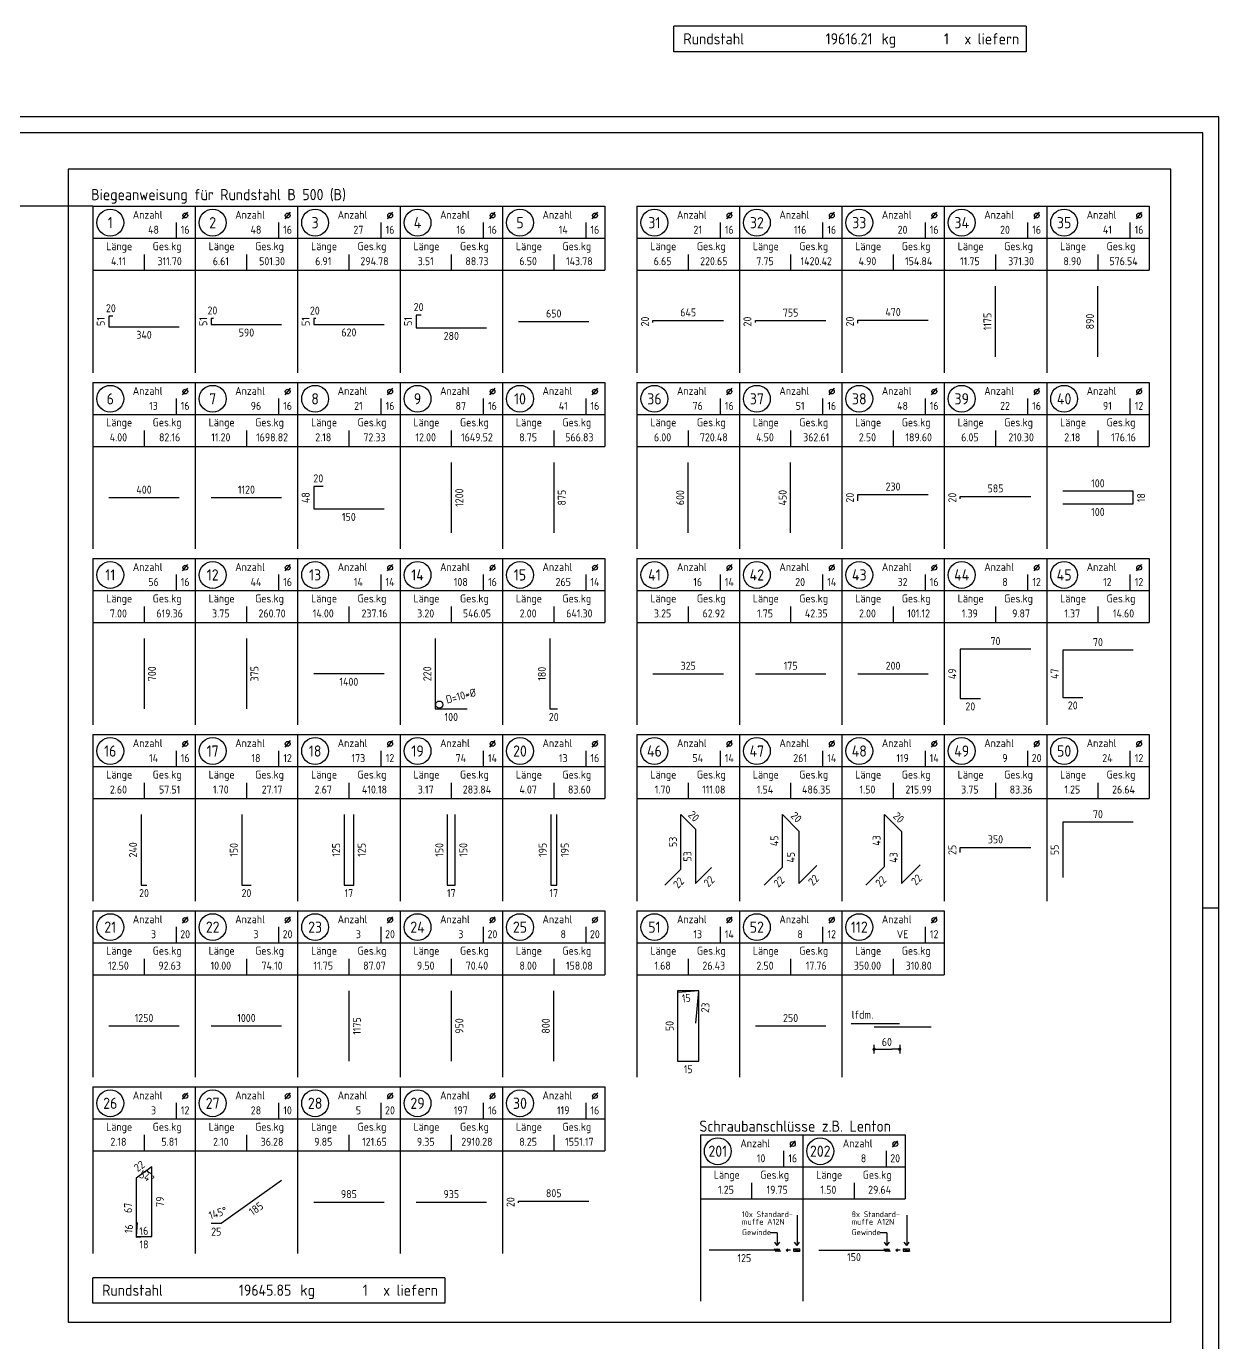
# Model space of a CAD drawing. Extents: x -28 to 85, y -37 to 54.
# Drawn here: x 40.82 to 59.45, y 22.91 to 43.46 of the extents above; entities that cross this region are included whole.
import ezdxf
from ezdxf.enums import TextEntityAlignment as Align

# ---------------------------------------------------------------- set-up
doc = ezdxf.new("R2010")
doc.units = 0
doc.header["$LTSCALE"] = 0.5
doc.linetypes.add('AUSGEZOGEN', pattern=[1000.01, 1000, 0.01])
for name, color, linetype in [('HILFE', 7, 'Continuous'), ('MASSE', 7, 'Continuous'), ('OBJEKT', 7, 'Continuous'), ('RAHMEN', 7, 'Continuous'), ('RND', 7, 'Continuous'), ('RND_BILD', 7, 'Continuous'), ('STAHL', 7, 'Continuous'), ('TEXT', 7, 'Continuous')]:
    doc.layers.add(name, color=color, linetype=linetype)
doc.layers.add('NOPLOT', color=7, linetype='Continuous', plot=False)
doc.styles.add('txt', font='isocp.shx')
doc.dimstyles.new('DOT_I', dxfattribs={"dimscale": 0.5, "dimtxt": 0.25, "dimasz": 0.25, "dimexe": 0.1, "dimexo": 0.3, "dimgap": 0.1, "dimtad": 1, "dimdec": 3, "dimzin": 3, "dimtxsty": 'txt', "dimblk": 'DOT', "dimblk1": 'DOT', "dimblk2": 'DOT', "dimsah": 1, "dimcen": 0.1, "dimse1": 1, "dimse2": 1, "dimazin": 0, "dimtfac": 1, "dimtdec": 4, "dimtix": 1, "dimtmove": 2, "dimatfit": 3, "dimfxl": 0, "dimtvp": 1, "dimtolj": 1, "dimtzin": 0, "dimarcsym": 0})

# ---------------------------------------------------------------- blocks, each defined once
blk = doc.blocks.new('DOT')
at = {"layer": 'MASSE', "color": 7, "linetype": 'Continuous'}
for p, q in [((0, 0), (-1, 0)), ((0, 0.54), (0, -0.54))]:
    blk.add_line(p, q, dxfattribs=at)
at = {"layer": 'MASSE', "color": 7, "linetype": 'Continuous', "const_width": 0.2}
blk.add_lwpolyline([(-0.1, 0, 1), (0.1, 0, 1)], format="xyb", close=True, dxfattribs=at)
blk = doc.blocks.new('*D17')
at = {"layer": 'Defpoints', "color": 0, "linetype": 'AUSGEZOGEN', "transparency": 16777216}
for p in [(54.067, 27.84), (54.467, 27.84), (54.467, 27.49)]:
    blk.add_point(p, dxfattribs=at)
at = {"layer": 'RND', "color": 0, "linetype": 'AUSGEZOGEN', "lineweight": -2, "transparency": 16777216}
blk.add_line((54.192, 27.49), (54.342, 27.49), dxfattribs=at)
at = {"layer": 'RND', "color": 0, "linetype": 'AUSGEZOGEN', "lineweight": -2, "transparency": 16777216, "xscale": 0.125, "yscale": 0.125, "zscale": 0.125, "rotation": 180}
blk.add_blockref('DOT', (54.067, 27.49), dxfattribs=at)
at = {"layer": 'RND', "color": 0, "linetype": 'AUSGEZOGEN', "lineweight": -2, "transparency": 16777216, "xscale": 0.125, "yscale": 0.125, "zscale": 0.125}
blk.add_blockref('DOT', (54.467, 27.49), dxfattribs=at)
at = {"layer": 'RND', "color": 0, "linetype": 'AUSGEZOGEN', "transparency": 16777216, "insert": (54.267, 27.603), "char_height": 0.125, "attachment_point": 5, "style": 'txt'}
blk.add_mtext('\\A1;60', dxfattribs=at)
blk = doc.blocks.new('DINA0')
at = {"layer": 'RAHMEN'}
for p, q in [((118.9, 84.1), (0, 84.1)), ((118.9, 0), (118.9, 84.1))]:
    blk.add_line(p, q, dxfattribs=at)
at = {"layer": 'RAHMEN', "color": 5}
for p, q in [((118.4, 83.6), (2, 83.6)), ((118.4, 0.5), (118.4, 83.6))]:
    blk.add_line(p, q, dxfattribs=at)
at = {"layer": 'RAHMEN', "color": 7}
blk.add_line((118.4, 59.4), (118.9, 59.4), dxfattribs=at)
blk = doc.blocks.new('RND_LIS2')
at = {"layer": 'RND', "color": 3, "linetype": 'Continuous'}
for p, q in [((0, 0), (0, -5.2)), ((0, 0), (3.2, 0)), ((3.2, 0), (3.2, -2)), ((2.6, -0.503), (2.6, -1)), ((0, -1), (3.2, -1)), ((1.6, -1.503), (1.6, -2)), ((0, -2), (3.2, -2))]:
    blk.add_line(p, q, dxfattribs=at)
at = {"layer": 'RND', "color": 7, "linetype": 'Continuous'}
blk.add_line((2.805, -0.39), (2.973, -0.186), dxfattribs=at)
at = {"layer": 'RND', "color": 1, "linetype": 'Continuous'}
blk.add_circle((0.545, -0.513), 0.42, dxfattribs=at)
at = {"layer": 'RND', "color": 7, "linetype": 'Continuous'}
blk.add_circle((2.889, -0.288), 0.075, dxfattribs=at)
at = {"layer": 'RND', "color": 7, "linetype": 'Continuous', "style": 'txt'}
for s, p in [('Anzahl', (1.249, -0.391)), ('Länge', (0.42, -1.373)), ('Ges.kg', (1.872, -1.373))]:
    blk.add_text(s, height=0.25, dxfattribs=at).set_placement(p)
at = {"layer": 'RND', "color": 1, "linetype": 'Continuous', "style": 'txt'}
blk.add_attdef('POS1', text='', height=0.35, dxfattribs=at).set_placement((0.545, -0.513), align=Align.MIDDLE)
at = {"layer": 'RND', "color": 7, "linetype": 'Continuous', "style": 'txt'}
for tag, p in [('STK1', (1.897, -0.859)), ('DS1', (2.885, -0.859)), ('LANG1', (0.8, -1.841)), ('GEW', (2.4, -1.841))]:
    blk.add_attdef(tag, text='', height=0.25, dxfattribs=at).set_placement(p, align=Align.CENTER)
blk = doc.blocks.new('*D68')
at = {"layer": 'Defpoints', "color": 0, "linetype": 'AUSGEZOGEN', "transparency": 16777216}
for p in [(42.664, 25.563), (42.728, 25.572), (42.787, 25.652), (42.787, 25.109)]:
    blk.add_point(p, dxfattribs=at)
at = {"layer": 'RND_BILD', "color": 0, "linetype": 'AUSGEZOGEN', "lineweight": -2, "transparency": 16777216}
blk.add_arc((42.787, 25.652), 0.1, 215.8377, 270, dxfattribs=at)
at = {"layer": 'RND_BILD', "color": 0, "linetype": 'AUSGEZOGEN', "transparency": 16777216, "insert": (42.708, 25.497), "char_height": 0.125, "attachment_point": 5, "rotation": 332.9188, "style": 'txt'}
blk.add_mtext('\\A1;54°', dxfattribs=at)
blk = doc.blocks.new('*D69')
at = {"layer": 'Defpoints', "color": 0, "linetype": 'AUSGEZOGEN', "transparency": 16777216}
for p in [(44.342, 25.102), (43.792, 24.766), (43.87, 24.766), (43.881, 24.866)]:
    blk.add_point(p, dxfattribs=at)
at = {"layer": 'RND_BILD', "color": 0, "linetype": 'AUSGEZOGEN', "transparency": 16777216, "insert": (43.817, 24.933), "char_height": 0.125, "attachment_point": 5, "rotation": 17.7302, "style": 'txt'}
blk.add_mtext('\\A1;145°', dxfattribs=at)
blk = doc.blocks.new('Muffe%%C28')
at = {"layer": 'STAHL', "color": 102, "linetype": 'AUSGEZOGEN'}
for p, q in [((-0.01, 0.117), (-0.011, 0.116)), ((-0.011, 0.116), (-0.011, 0.017)), ((-0.011, 0.017), (-0.01, 0.016)), ((0.025, 0.117), (-0.01, 0.117)), ((-0.01, 0.016), (0.025, 0.016)), ((-0.007, 0.116), (-0.008, 0.117)), ((-0.007, 0.017), (-0.008, 0.016)), ((-0.007, 0.116), (-0.002, 0.072)), ((-0.007, 0.017), (-0.002, 0.061)), ((0.018, 0.07), (-0.003, 0.07)), ((-0.003, 0.063), (0.018, 0.063)), ((-0.002, 0.072), (-0.002, 0.066)), ((-0.002, 0.061), (-0.002, 0.066)), ((0.022, 0.116), (0.017, 0.072)), ((0.017, 0.072), (0.017, 0.066)), ((0.017, 0.061), (0.017, 0.066)), ((0.022, 0.017), (0.017, 0.061)), ((0.022, 0.116), (0.023, 0.117)), ((0.022, 0.017), (0.023, 0.016)), ((0.026, 0.116), (0.025, 0.117)), ((0.025, 0.016), (0.026, 0.017)), ((0.026, 0.116), (0.026, 0.017))]:
    blk.add_line(p, q, dxfattribs=at)
at = {"layer": 'TEXT', "color": 102, "linetype": 'AUSGEZOGEN'}
for p, q in [((-0.002, 0.074), (0.017, 0.074)), ((-0.002, 0.059), (0.017, 0.059))]:
    blk.add_line(p, q, dxfattribs=at)
blk = doc.blocks.new('RND_SUM')
at = {"layer": 'RND', "color": 5, "linetype": 'Continuous'}
for p, q in [((0, 0), (0, 0.8)), ((11, 0.8), (0, 0.8)), ((11, 0.8), (11, 0)), ((11, 0), (0, 0))]:
    blk.add_line(p, q, dxfattribs=at)
at = {"layer": 'RND', "color": 1, "linetype": 'Continuous', "style": 'txt'}
for s, p in [('Rundstahl', (0.292, 0.235)), ('kg', (6.483, 0.235))]:
    blk.add_text(s, height=0.35, dxfattribs=at).set_placement(p)
blk.add_text('x liefern', height=0.35, dxfattribs=at).set_placement((10.784, 0.235), align=Align.RIGHT)
for tag, p in [('RND-S', (6.203, 0.235)), ('RND-Z', (8.59, 0.235))]:
    blk.add_attdef(tag, text='', height=0.35, dxfattribs=at).set_placement(p, align=Align.RIGHT)

msp = doc.modelspace()

# ---------------------------------------------------------------- linework, layer by layer
at = {"layer": 'HILFE', "color": 102, "linetype": 'AUSGEZOGEN'}
for p, q in [((52.55425, 24.62015), (52.45238, 24.62015)), ((54.26705, 24.62015), (54.16518, 24.62015))]:
    msp.add_line(p, q, dxfattribs=at)
at = {"layer": 'NOPLOT', "color": 191, "linetype": 'AUSGEZOGEN'}
msp.add_line((41.86352, 40.65244), (39.48768, 40.65244), dxfattribs=at)
at = {"layer": 'RND', "color": 1, "linetype": 'AUSGEZOGEN'}
for points in [[(53.70862, 27.89027), (54.4666, 27.89027)], [(54.0666, 27.84027), (54.95839, 27.84027)]]:
    msp.add_lwpolyline(points, dxfattribs=at)
at = {"layer": 'RND_BILD', "color": 102, "linetype": 'AUSGEZOGEN'}
for p, q in [((52.86564, 24.89914), (52.86564, 24.42262)), ((54.57844, 24.89914), (54.57844, 24.42262)), ((52.55425, 24.42262), (52.51512, 24.47738)), ((52.55425, 24.62015), (52.55425, 24.42262)), ((52.55425, 24.42262), (52.59337, 24.47738)), ((52.86564, 24.42262), (52.82651, 24.47738)), ((52.86564, 24.42262), (52.90477, 24.47738)), ((54.26705, 24.42262), (54.22792, 24.47738)), ((54.26705, 24.62015), (54.26705, 24.42262)), ((54.26705, 24.42262), (54.30618, 24.47738)), ((54.57844, 24.42262), (54.53931, 24.47738)), ((54.57844, 24.42262), (54.61757, 24.47738)), ((52.50779, 24.37555), (52.53053, 24.33144)), ((52.53179, 24.37555), (52.55453, 24.33144)), ((52.55579, 24.37555), (52.57853, 24.33144)), ((52.57979, 24.37555), (52.60253, 24.33144)), ((54.2206, 24.37555), (54.24333, 24.33144)), ((54.2446, 24.37555), (54.26733, 24.33144)), ((54.2686, 24.37555), (54.29133, 24.33144)), ((54.2926, 24.37555), (54.31533, 24.33144))]:
    msp.add_line(p, q, dxfattribs=at)
at = {"layer": 'RND_BILD', "color": 1, "linetype": 'AUSGEZOGEN'}
for points in [[(55.96352, 38.30244), (55.96352, 39.40244)], [(57.56352, 38.30244), (57.56352, 39.40244)], [(42.17823, 38.93494), (42.11352, 38.93494), (42.11352, 38.76994), (43.21352, 38.76994)], [(43.75081, 38.89999), (43.71352, 38.89999), (43.71352, 38.8049), (44.81352, 38.8049)], [(45.34901, 38.89768), (45.31352, 38.89768), (45.31352, 38.8072), (46.41352, 38.8072)], [(46.99209, 38.95262), (46.91352, 38.95262), (46.91352, 38.75226), (48.01352, 38.75226)], [(48.51352, 38.85244), (49.61352, 38.85244)], [(50.61352, 38.83539), (50.61352, 38.8695), (51.71352, 38.8695)], [(52.21352, 38.83787), (52.21352, 38.86701), (53.31352, 38.86701)], [(53.81352, 38.82904), (53.81352, 38.87585), (54.91352, 38.87585)], [(47.46352, 36.65244), (47.46352, 35.55244)], [(49.06352, 36.65244), (49.06352, 35.55244)], [(51.16352, 35.55244), (51.16352, 36.65244)], [(52.76352, 35.55244), (52.76352, 36.65244)], [(45.46019, 36.27844), (45.31352, 36.27844), (45.31352, 35.92644), (46.41352, 35.92644)], [(57.01352, 36.00344), (58.11352, 36.00344), (58.11352, 36.20144), (57.01352, 36.20144)], [(42.11352, 36.10244), (43.21352, 36.10244)], [(43.71352, 36.10244), (44.81352, 36.10244)], [(53.81352, 36.05462), (53.81352, 36.15027), (54.91352, 36.15027)], [(55.41352, 36.08364), (55.41352, 36.12125), (56.51352, 36.12125)], [(42.66352, 33.90244), (42.66352, 32.80244)], [(44.26352, 33.90244), (44.26352, 32.80244)], [(47.21352, 33.90244), (47.21352, 32.80244), (47.71352, 32.80244)], [(49.00241, 33.90244), (49.00241, 32.80244), (49.12463, 32.80244)], [(56.51352, 33.73744), (55.41352, 33.73744), (55.41352, 32.96744), (55.72781, 32.96744)], [(58.11352, 33.72173), (57.01352, 33.72173), (57.01352, 32.98316), (57.32781, 32.98316)], [(46.41352, 33.35244), (45.31352, 33.35244)], [(50.61352, 33.35244), (51.71352, 33.35244)], [(52.21352, 33.35244), (53.31352, 33.35244)], [(53.81352, 33.35244), (54.91352, 33.35244)], [(42.61769, 31.15244), (42.61769, 30.05244), (42.70936, 30.05244)], [(44.19019, 31.15244), (44.19019, 30.05244), (44.33686, 30.05244)], [(45.78872, 31.15244), (45.78872, 30.05244), (45.93832, 30.05244), (45.93832, 31.15244)], [(47.40119, 31.15244), (47.40119, 30.05244), (47.52586, 30.05244), (47.52586, 31.15244)], [(49.01557, 31.15244), (49.01557, 30.05244), (49.11147, 30.05244), (49.11147, 31.15244)], [(50.80046, 30.05244), (51.05007, 30.30205), (51.05007, 31.15244), (51.27698, 30.92553), (51.27698, 30.07513), (51.52658, 30.32474)], [(52.3525, 30.05244), (52.63508, 30.33502), (52.63508, 31.15244), (52.89197, 30.89555), (52.89197, 30.07813), (53.17455, 30.36071)], [(53.93846, 30.05244), (54.23069, 30.34467), (54.23069, 31.15244), (54.49636, 30.88678), (54.49636, 30.07901), (54.78859, 30.37124)], [(58.11352, 31.03459), (57.01352, 31.03459), (57.01352, 30.1703)], [(55.41352, 30.56316), (55.41352, 30.64173), (56.51352, 30.64173)], [(45.86352, 28.40244), (45.86352, 27.30244)], [(47.46352, 28.40244), (47.46352, 27.30244)], [(49.06352, 27.30244), (49.06352, 28.40244)], [(51.28442, 27.89837), (51.32852, 28.40244), (50.99852, 28.40244), (50.99852, 27.30244), (51.32852, 27.30244), (51.32852, 28.40244), (50.99978, 28.37368)], [(42.11352, 27.85244), (43.21352, 27.85244)], [(43.71352, 27.85244), (44.81352, 27.85244)], [(52.21352, 27.85244), (53.31352, 27.85244)], [(42.55895, 24.78536), (42.53977, 24.56619), (42.78727, 24.56619), (42.78727, 25.65244), (42.53977, 25.47369), (42.53977, 24.55244), (42.75894, 24.57162)], [(44.81352, 25.43844), (43.87005, 24.76645), (43.71352, 24.76645)], [(45.31352, 25.10244), (46.41352, 25.10244)], [(46.91352, 25.10244), (48.01352, 25.10244)], [(48.51352, 25.08878), (48.51352, 25.11611), (49.61352, 25.11611)], [(52.59116, 24.3535), (51.49116, 24.3535)], [(53.20396, 24.3535), (54.30396, 24.3535)]]:
    msp.add_lwpolyline(points, dxfattribs=at)
at = {"layer": 'STAHL', "color": 102, "linetype": 'AUSGEZOGEN'}
msp.add_circle((47.27584, 32.87046), 0.0565, dxfattribs=at)
at = {"layer": 'TEXT', "color": 102, "linetype": 'AUSGEZOGEN'}
for p, q in [((52.69602, 24.3535), (52.72124, 24.37151)), ((52.76326, 24.3535), (52.69602, 24.3535)), ((52.69602, 24.3535), (52.72124, 24.33548)), ((54.40883, 24.3535), (54.43404, 24.37151)), ((54.47606, 24.3535), (54.40883, 24.3535)), ((54.40883, 24.3535), (54.43404, 24.33548))]:
    msp.add_line(p, q, dxfattribs=at)
at = {"layer": 'TEXT', "color": 1, "linetype": 'AUSGEZOGEN'}
msp.add_lwpolyline([(41.47653, 23.22794), (58.70197, 23.22794), (58.70197, 41.23219), (41.47653, 41.23219)], close=True, dxfattribs=at)

# ---------------------------------------------------------------- block references
at = {"layer": 'OBJEKT', "color": 7, "linetype": 'AUSGEZOGEN', "rotation": 90}
for p in [(52.92535, 24.34601), (54.63815, 24.34601)]:
    msp.add_blockref('Muffe%%C28', p, dxfattribs=at)
at = {"layer": 'RAHMEN', "color": 7, "linetype": 'AUSGEZOGEN', "xscale": 0.5, "yscale": 0.5, "zscale": 0.5}
msp.add_blockref('DINA0', (0, 0), dxfattribs=at)
at = {"layer": 'RND_BILD', "color": 7, "linetype": 'AUSGEZOGEN', "xscale": 0.5, "yscale": 0.5, "zscale": 0.5}
for name, p, values in [('RND_SUM', (50.94189, 43.06192), {'RND-S': '19616.21', 'RND-Z': '1'}), ('RND_LIS2', (43.46352, 40.65244), {'POS1': '2', 'STK1': '48', 'DS1': '16', 'LANG1': '6.61', 'GEW': '501.30'}), ('RND_LIS2', (45.06352, 40.65244), {'POS1': '3', 'STK1': '27', 'DS1': '16', 'LANG1': '6.91', 'GEW': '294.78'}), ('RND_LIS2', (46.66352, 40.65244), {'POS1': '4', 'STK1': '16', 'DS1': '16', 'LANG1': '3.51', 'GEW': '88.73'}), ('RND_LIS2', (48.26352, 40.65244), {'POS1': '5', 'STK1': '14', 'DS1': '16', 'LANG1': '6.50', 'GEW': '143.78'}), ('RND_LIS2', (50.36352, 40.65244), {'POS1': '31', 'STK1': '21', 'DS1': '16', 'LANG1': '6.65', 'GEW': '220.65'}), ('RND_LIS2', (51.96352, 40.65244), {'POS1': '32', 'STK1': '116', 'DS1': '16', 'LANG1': '7.75', 'GEW': '1420.42'}), ('RND_LIS2', (53.56352, 40.65244), {'POS1': '33', 'STK1': '20', 'DS1': '16', 'LANG1': '4.90', 'GEW': '154.84'}), ('RND_LIS2', (55.16352, 40.65244), {'POS1': '34', 'STK1': '20', 'DS1': '16', 'LANG1': '11.75', 'GEW': '371.30'}), ('RND_LIS2', (56.76352, 40.65244), {'POS1': '35', 'STK1': '41', 'DS1': '16', 'LANG1': '8.90', 'GEW': '576.54'}), ('RND_LIS2', (41.86352, 37.90244), {'POS1': '6', 'STK1': '13', 'DS1': '16', 'LANG1': '4.00', 'GEW': '82.16'}), ('RND_LIS2', (43.46352, 37.90244), {'POS1': '7', 'STK1': '96', 'DS1': '16', 'LANG1': '11.20', 'GEW': '1698.82'}), ('RND_LIS2', (45.06352, 37.90244), {'POS1': '8', 'STK1': '21', 'DS1': '16', 'LANG1': '2.18', 'GEW': '72.33'}), ('RND_LIS2', (46.66352, 37.90244), {'POS1': '9', 'STK1': '87', 'DS1': '16', 'LANG1': '12.00', 'GEW': '1649.52'}), ('RND_LIS2', (48.26352, 37.90244), {'POS1': '10', 'STK1': '41', 'DS1': '16', 'LANG1': '8.75', 'GEW': '566.83'}), ('RND_LIS2', (50.36352, 37.90244), {'POS1': '36', 'STK1': '76', 'DS1': '16', 'LANG1': '6.00', 'GEW': '720.48'}), ('RND_LIS2', (51.96352, 37.90244), {'POS1': '37', 'STK1': '51', 'DS1': '16', 'LANG1': '4.50', 'GEW': '362.61'}), ('RND_LIS2', (53.56352, 37.90244), {'POS1': '38', 'STK1': '48', 'DS1': '16', 'LANG1': '2.50', 'GEW': '189.60'}), ('RND_LIS2', (55.16352, 37.90244), {'POS1': '39', 'STK1': '22', 'DS1': '16', 'LANG1': '6.05', 'GEW': '210.30'}), ('RND_LIS2', (56.76352, 37.90244), {'POS1': '40', 'STK1': '91', 'DS1': '12', 'LANG1': '2.18', 'GEW': '176.16'}), ('RND_LIS2', (41.86352, 35.15244), {'POS1': '11', 'STK1': '56', 'DS1': '16', 'LANG1': '7.00', 'GEW': '619.36'}), ('RND_LIS2', (43.46352, 35.15244), {'POS1': '12', 'STK1': '44', 'DS1': '16', 'LANG1': '3.75', 'GEW': '260.70'}), ('RND_LIS2', (45.06352, 35.15244), {'POS1': '13', 'STK1': '14', 'DS1': '14', 'LANG1': '14.00', 'GEW': '237.16'}), ('RND_LIS2', (46.66352, 35.15244), {'POS1': '14', 'STK1': '108', 'DS1': '16', 'LANG1': '3.20', 'GEW': '546.05'}), ('RND_LIS2', (48.26352, 35.15244), {'POS1': '15', 'STK1': '265', 'DS1': '14', 'LANG1': '2.00', 'GEW': '641.30'}), ('RND_LIS2', (51.96352, 35.15244), {'POS1': '42', 'STK1': '20', 'DS1': '14', 'LANG1': '1.75', 'GEW': '42.35'}), ('RND_LIS2', (53.56352, 35.15244), {'POS1': '43', 'STK1': '32', 'DS1': '16', 'LANG1': '2.00', 'GEW': '101.12'}), ('RND_LIS2', (55.16352, 35.15244), {'POS1': '44', 'STK1': '8', 'DS1': '12', 'LANG1': '1.39', 'GEW': '9.87'}), ('RND_LIS2', (56.76352, 35.15244), {'POS1': '45', 'STK1': '12', 'DS1': '12', 'LANG1': '1.37', 'GEW': '14.60'}), ('RND_LIS2', (41.86352, 32.40244), {'POS1': '16', 'STK1': '14', 'DS1': '16', 'LANG1': '2.60', 'GEW': '57.51'}), ('RND_LIS2', (43.46352, 32.40244), {'POS1': '17', 'STK1': '18', 'DS1': '12', 'LANG1': '1.70', 'GEW': '27.17'}), ('RND_LIS2', (45.06352, 32.40244), {'POS1': '18', 'STK1': '173', 'DS1': '12', 'LANG1': '2.67', 'GEW': '410.18'}), ('RND_LIS2', (46.66352, 32.40244), {'POS1': '19', 'STK1': '74', 'DS1': '14', 'LANG1': '3.17', 'GEW': '283.84'}), ('RND_LIS2', (48.26352, 32.40244), {'POS1': '20', 'STK1': '13', 'DS1': '16', 'LANG1': '4.07', 'GEW': '83.60'}), ('RND_LIS2', (50.36352, 32.40244), {'POS1': '46', 'STK1': '54', 'DS1': '14', 'LANG1': '1.70', 'GEW': '111.08'}), ('RND_LIS2', (51.96352, 32.40244), {'POS1': '47', 'STK1': '261', 'DS1': '14', 'LANG1': '1.54', 'GEW': '486.35'}), ('RND_LIS2', (53.56352, 32.40244), {'POS1': '48', 'STK1': '119', 'DS1': '14', 'LANG1': '1.50', 'GEW': '215.99'}), ('RND_LIS2', (55.16352, 32.40244), {'POS1': '49', 'STK1': '9', 'DS1': '20', 'LANG1': '3.75', 'GEW': '83.36'}), ('RND_LIS2', (56.76352, 32.40244), {'POS1': '50', 'STK1': '24', 'DS1': '12', 'LANG1': '1.25', 'GEW': '26.64'}), ('RND_LIS2', (43.46352, 29.65244), {'POS1': '22', 'STK1': '3', 'DS1': '20', 'LANG1': '10.00', 'GEW': '74.10'}), ('RND_LIS2', (45.06352, 29.65244), {'POS1': '23', 'STK1': '3', 'DS1': '20', 'LANG1': '11.75', 'GEW': '87.07'}), ('RND_LIS2', (46.66352, 29.65244), {'POS1': '24', 'STK1': '3', 'DS1': '20', 'LANG1': '9.50', 'GEW': '70.40'}), ('RND_LIS2', (48.26352, 29.65244), {'POS1': '25', 'STK1': '8', 'DS1': '20', 'LANG1': '8.00', 'GEW': '158.08'}), ('RND_LIS2', (50.36352, 29.65244), {'POS1': '51', 'STK1': '13', 'DS1': '14', 'LANG1': '1.68', 'GEW': '26.43'}), ('RND_LIS2', (51.96352, 29.65244), {'POS1': '52', 'STK1': '8', 'DS1': '12', 'LANG1': '2.50', 'GEW': '17.76'}), ('RND_LIS2', (53.56352, 29.65244), {'POS1': '112', 'STK1': 'VE', 'DS1': '12', 'LANG1': '350.00', 'GEW': '310.80'}), ('RND_LIS2', (41.86352, 26.90244), {'POS1': '26', 'STK1': '3', 'DS1': '12', 'LANG1': '2.18', 'GEW': '5.81'}), ('RND_LIS2', (43.46352, 26.90244), {'POS1': '27', 'STK1': '28', 'DS1': '10', 'LANG1': '2.10', 'GEW': '36.28'}), ('RND_LIS2', (45.06352, 26.90244), {'POS1': '28', 'STK1': '5', 'DS1': '20', 'LANG1': '9.85', 'GEW': '121.65'}), ('RND_LIS2', (46.66352, 26.90244), {'POS1': '29', 'STK1': '197', 'DS1': '16', 'LANG1': '9.35', 'GEW': '2910.28'}), ('RND_LIS2', (48.26352, 26.90244), {'POS1': '30', 'STK1': '119', 'DS1': '16', 'LANG1': '8.25', 'GEW': '1551.17'}), ('RND_LIS2', (51.35396, 26.1535), {'POS1': '201', 'STK1': '10', 'DS1': '16', 'LANG1': '1.25', 'GEW': '19.75'}), ('RND_LIS2', (52.95396, 26.1535), {'POS1': '202', 'STK1': '8', 'DS1': '20', 'LANG1': '1.50', 'GEW': '29.64'}), ('RND_SUM', (41.86352, 23.52225), {'RND-S': '19645.85', 'RND-Z': '1'})]:
    msp.add_blockref(name, p, dxfattribs=at).add_auto_attribs(values)
at = {"layer": 'RND_BILD', "color": 6, "linetype": 'AUSGEZOGEN', "xscale": 0.5, "yscale": 0.5, "zscale": 0.5}
for p, values in [((41.86352, 40.65244), {'POS1': '1', 'STK1': '48', 'DS1': '16', 'LANG1': '4.11', 'GEW': '311.70'}), ((50.36352, 35.15244), {'POS1': '41', 'STK1': '16', 'DS1': '14', 'LANG1': '3.25', 'GEW': '62.92'}), ((41.86352, 29.65244), {'POS1': '21', 'STK1': '3', 'DS1': '20', 'LANG1': '12.50', 'GEW': '92.63'})]:
    msp.add_blockref('RND_LIS2', p, dxfattribs=at).add_auto_attribs(values)

# ---------------------------------------------------------------- texts
at = {"layer": 'RND_BILD', "color": 7, "linetype": 'AUSGEZOGEN', "style": 'txt'}
for s, rotation, p in [('20', 360, (42.14588, 39.05994)), ('51', 90, (41.98852, 38.85244)), ('51', 90, (43.58852, 38.85244)), ('51', 90, (45.18852, 38.85244)), ('51', 90, (46.78852, 38.85244)), ('20', 90, (50.48852, 38.85244)), ('20', 90, (52.08852, 38.85244)), ('20', 90, (53.68852, 38.85244)), ('1175', 90, (55.83852, 38.85244)), ('890', 90, (57.43852, 38.85244)), ('1200', 90, (47.58852, 36.10244)), ('875', 90, (49.18852, 36.10244)), ('600', 90, (51.03852, 36.10244)), ('450', 90, (52.63852, 36.10244)), ('48', 90, (45.18852, 36.10244)), ('20', 90, (53.68852, 36.10244)), ('20', 90, (55.28852, 36.10244)), ('18', 90, (58.23852, 36.10244)), ('700', 90, (42.78852, 33.35244)), ('375', 90, (44.38852, 33.35244)), ('220', 90, (47.08852, 33.35244)), ('180', 90, (48.87741, 33.35244)), ('49', 90, (55.28852, 33.35244)), ('47', 90, (56.88852, 33.35244)), ('20', 315, (51.25191, 31.12737)), ('20', 315, (52.85191, 31.11239)), ('20', 315, (54.45191, 31.108)), ('240', 90, (42.49269, 30.60244)), ('150', 90, (44.06519, 30.60244)), ('125', 90, (45.66372, 30.60244)), ('125', 90, (46.06332, 30.60244)), ('150', 90, (47.27619, 30.60244)), ('150', 90, (47.65086, 30.60244)), ('195', 90, (48.89057, 30.60244)), ('195', 90, (49.23647, 30.60244)), ('53', 90, (50.92507, 30.72725)), ('45', 90, (52.51008, 30.74373)), ('43', 90, (54.10569, 30.74856)), ('25', 90, (55.28852, 30.60244)), ('55', 90, (56.88852, 30.60244)), ('53', 90, (51.15198, 30.50033)), ('45', 90, (52.76697, 30.48684)), ('43', 90, (54.37136, 30.48289)), ('22', 45, (54.73086, 30.13674)), ('22', 45, (51.01365, 30.08886)), ('22', 45, (51.49017, 30.11155)), ('22', 45, (52.58218, 30.10534)), ('22', 45, (53.12165, 30.13103)), ('22', 45, (54.17296, 30.11017)), ('15', 5.000051, (51.13372, 28.28717)), ('23', 84.999856, (51.431, 28.13951)), ('1175', 90, (45.98852, 27.85244)), ('950', 90, (47.58852, 27.85244)), ('800', 90, (48.93852, 27.85244)), ('50', 90, (50.87352, 27.85244)), ('22', 35.837653, (42.59034, 25.6644)), ('67', 90, (42.41477, 25.01307)), ('79', 90, (42.91227, 25.10932)), ('185', 35.460397, (44.41431, 25.00063)), ('20', 90, (48.38852, 25.10244)), ('16', 84.999856, (42.42484, 24.68667)), ('16', 5.000051, (42.66025, 24.65154))]:
    msp.add_text(s, height=0.125, rotation=rotation, dxfattribs=at).set_placement(p, align=Align.MIDDLE)
for s, p in [('20', (43.73217, 39.02499)), ('20', (45.33127, 39.02268)), ('20', (46.95281, 39.07762)), ('645', (51.16352, 38.9945)), ('755', (52.76352, 38.99201)), ('470', (54.36352, 39.00085)), ('650', (49.06352, 38.97744)), ('340', (42.66352, 38.64494)), ('590', (44.26352, 38.6799)), ('620', (45.86352, 38.6822)), ('280', (47.46352, 38.62726)), ('20', (45.38686, 36.40344)), ('100', (57.56352, 36.32644)), ('400', (42.66352, 36.22744)), ('1120', (44.26352, 36.22744)), ('230', (54.36352, 36.27527)), ('585', (55.96352, 36.24625)), ('150', (45.86352, 35.80144)), ('100', (57.56352, 35.87844)), ('70', (55.96352, 33.86244)), ('70', (57.56352, 33.84673)), ('325', (51.16352, 33.47744)), ('175', (52.76352, 33.47744)), ('200', (54.36352, 33.47744)), ('1400', (45.86352, 33.22744)), ('20', (55.57067, 32.84244)), ('20', (57.17067, 32.85816)), ('100', (47.46352, 32.67744)), ('20', (49.06352, 32.67744)), ('70', (57.56352, 31.15959)), ('350', (55.96352, 30.76673)), ('20', (42.66352, 29.92744)), ('20', (44.26352, 29.92744)), ('17', (45.86352, 29.92744)), ('17', (47.46352, 29.92744)), ('17', (49.06352, 29.92744)), ('1250', (42.66352, 27.97744)), ('1000', (44.26352, 27.97744)), ('250', (52.76352, 27.97744)), ('15', (51.16352, 27.17744)), ('985', (45.86352, 25.22744)), ('935', (47.46352, 25.22744)), ('805', (49.06352, 25.24111)), ('25', (43.79179, 24.64145)), ('18', (42.66352, 24.44119)), ('125', (52.04116, 24.2285)), ('150', (53.75396, 24.24322))]:
    msp.add_text(s, height=0.125, dxfattribs=at).set_placement(p, align=Align.MIDDLE)
at = {"layer": 'RND_BILD', "color": 102, "linetype": 'Continuous', "style": 'txt'}
for p in [(52.0037, 24.5869), (53.71651, 24.5869)]:
    msp.add_text('Gewinde', height=0.09, dxfattribs=at).set_placement(p)
at = {"layer": 'TEXT', "color": 1, "linetype": 'AUSGEZOGEN', "style": 'txt'}
for s, p in [('Biegeanweisung für Rundstahl B 500 (B)', (41.83691, 40.74685)), ('Schraubanschlüsse z.B. Lenton', (51.33804, 26.20157))]:
    msp.add_text(s, height=0.175, dxfattribs=at).set_placement(p)
at = {"layer": 'TEXT', "color": 7, "linetype": 'AUSGEZOGEN', "style": 'txt'}
msp.add_text('D=10*%%C', height=0.125, rotation=14.871655, dxfattribs=at).set_placement((47.39706, 32.88478))
msp.add_text('lfdm.', height=0.125, dxfattribs=at).set_placement((53.71707, 27.96682))
at = {"layer": 'TEXT', "color": 102, "linetype": 'Continuous', "style": 'txt'}
for s, p in [('10x Standard-', (52.00271, 24.86817)), ('8x Standard-', (53.71551, 24.86817)), ('muffe A12N', (52.00271, 24.75114)), ('muffe A12N', (53.71551, 24.75114))]:
    msp.add_text(s, height=0.09, dxfattribs=at).set_placement(p)

# ---------------------------------------------------------------- dimensions: what is measured, and where the dimension line sits
at = {"layer": 'RND', "color": 7, "linetype": 'AUSGEZOGEN'}
dim = msp.add_linear_dim(base=(54.4666, 27.49027), p1=(54.0666, 27.84027), p2=(54.4666, 27.84027), text='60', dimstyle='DOT_I', override={"dimdec": 0, "dimlfac": 100}, dxfattribs=at)
dim.commit()
dim.dimension.update_dxf_attribs({"geometry": '*D17', "text_midpoint": (54.2666, 27.60277)})
at = {"layer": 'RND_BILD', "color": 7, "linetype": 'AUSGEZOGEN'}
for base, center, p1, p2, picture, middle in [((42.72834, 25.57165), (42.78727, 25.65244), (42.66352, 25.56307), (42.78727, 25.10932), '*D68', (42.7076, 25.49663)), ((43.88113, 24.86583), (43.87005, 24.76645), (43.79179, 24.76645), (44.34179, 25.10244), '*D69', (43.81676, 24.93314))]:
    dim = msp.add_angular_dim_3p(base=base, center=center, p1=p1, p2=p2, dimstyle='DOT_I', override={"dimdec": 2, "dimadec": 0}, dxfattribs=at)
    dim.commit()
    dim.dimension.update_dxf_attribs({"geometry": picture, "text_midpoint": middle, "dimtype": 165})

doc.saveas('drawing.dxf')
